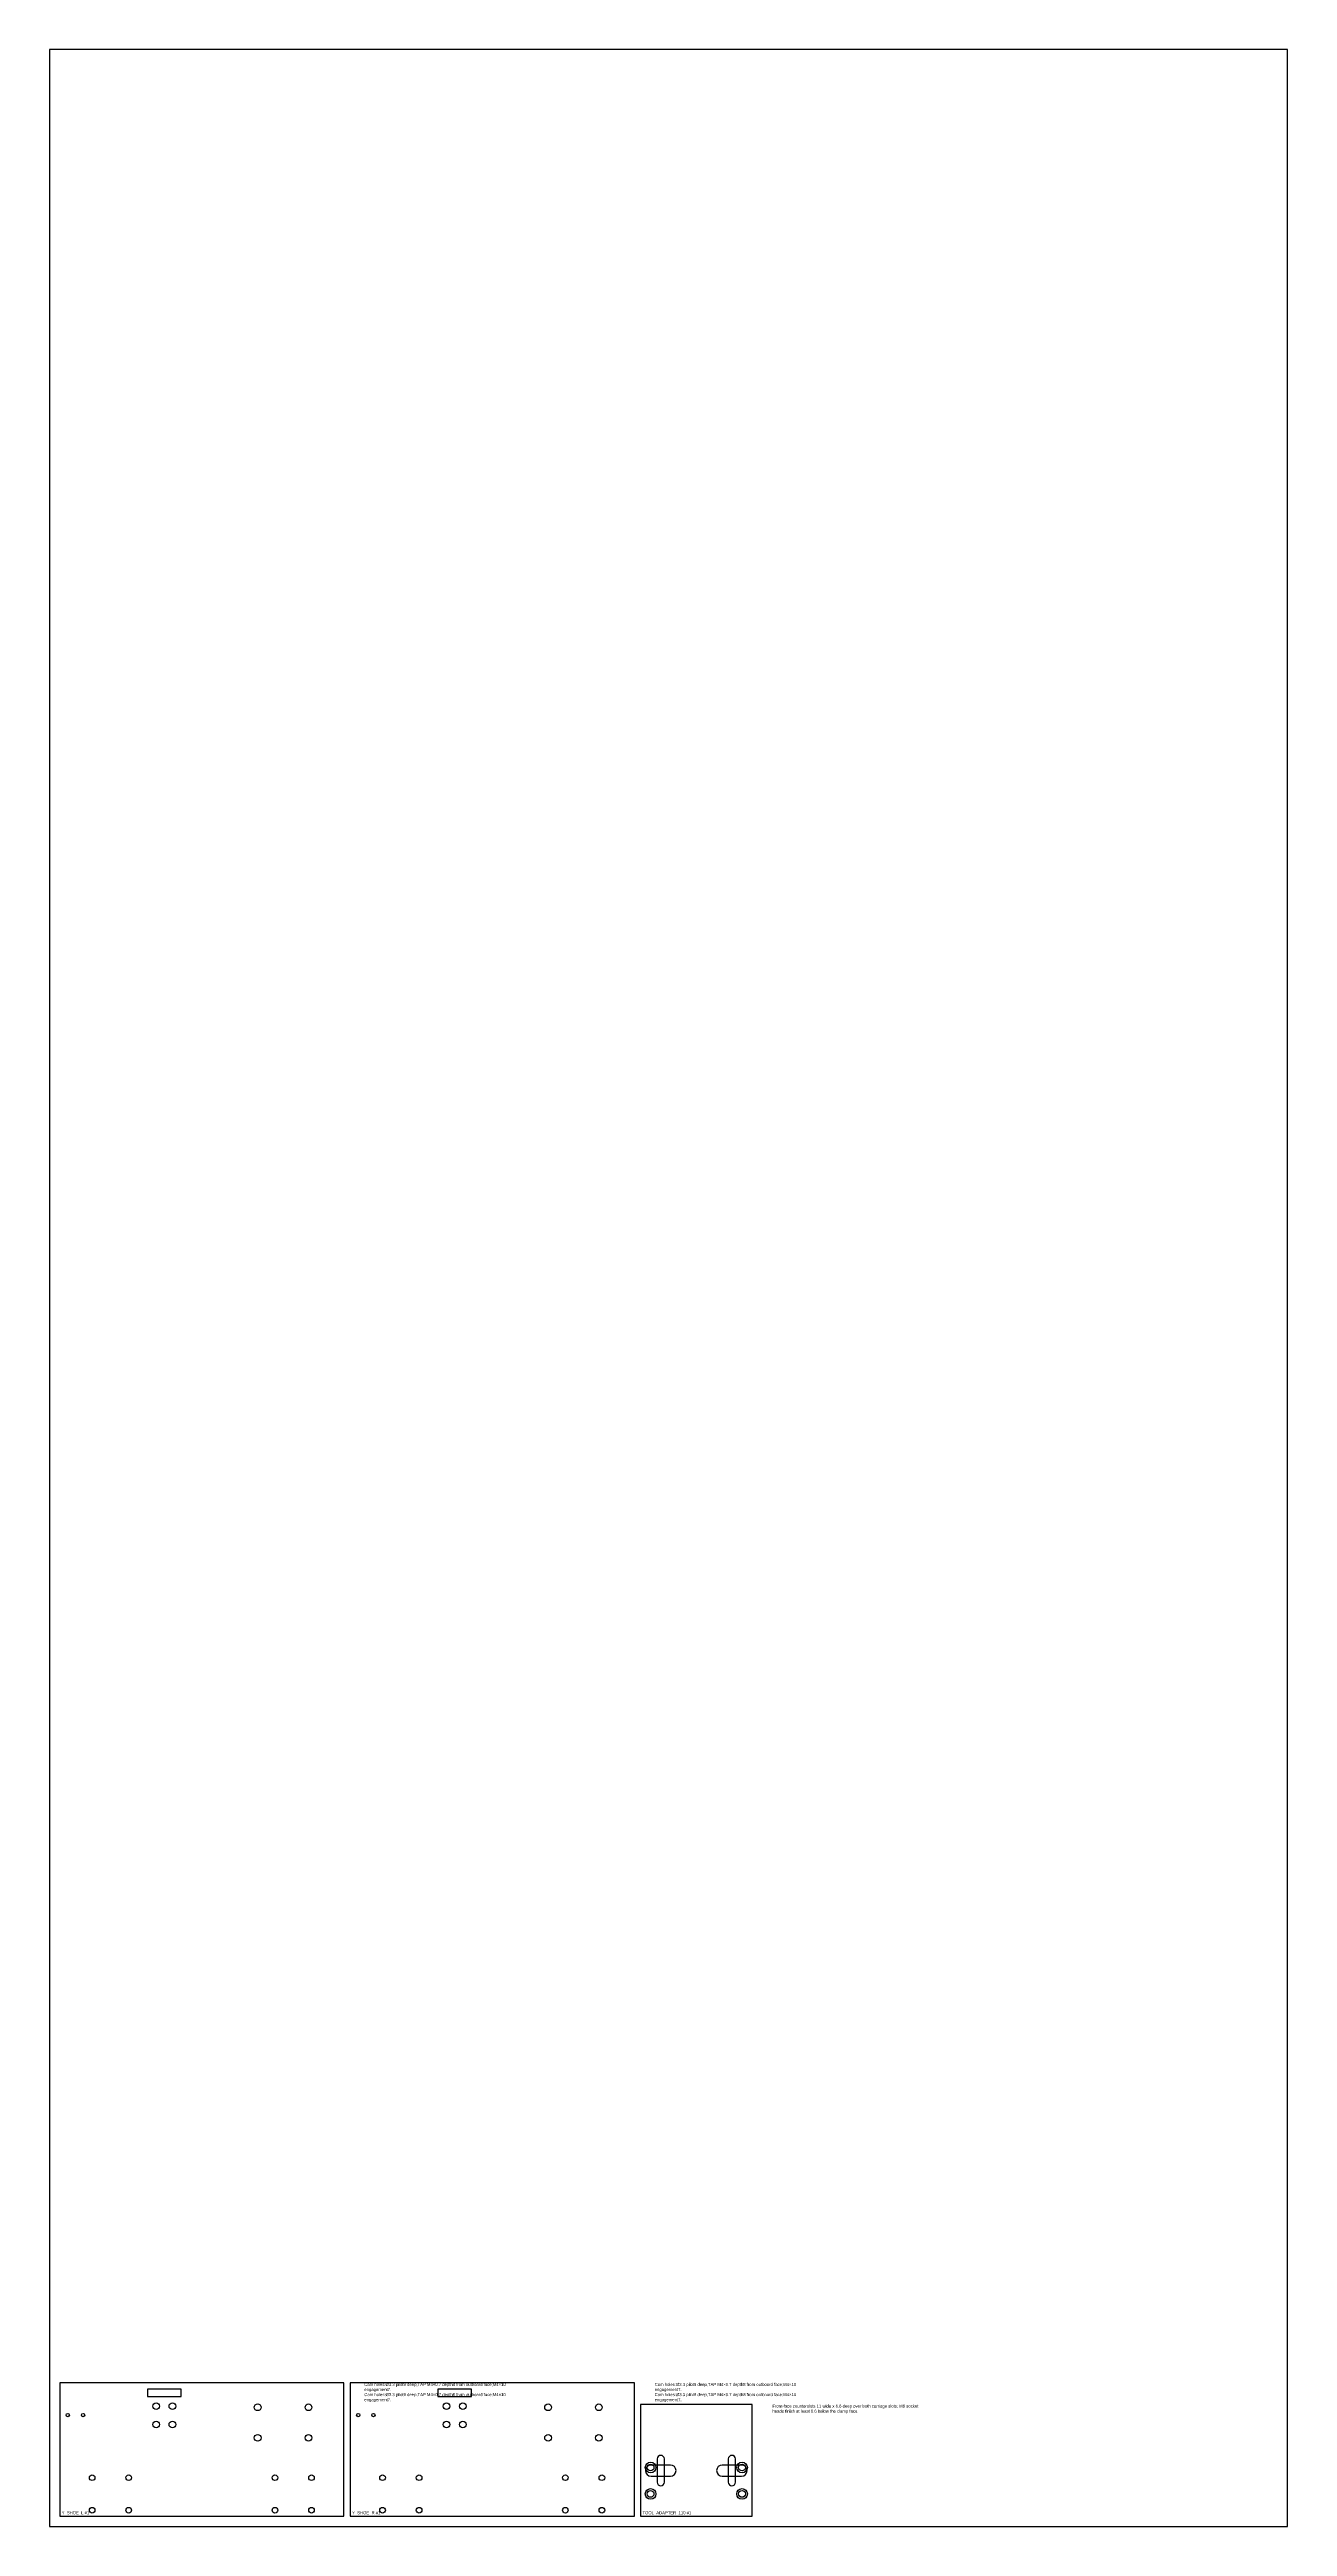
# Model space of a CAD drawing. Header units: millimetres. Extents: x 0 to 1219, y 0 to 2438.
import ezdxf

# ---------------------------------------------------------------- set-up
doc = ezdxf.new("R2010")
doc.units = ezdxf.units.MM
for name, color, linetype in [('CUT_HOLES', 7, 'Continuous'), ('CUT_INNER', 7, 'Continuous'), ('CUT_OUTER', 7, 'Continuous'), ('DRILL_M4_PILOT_DEPTH_9', 7, 'Continuous'), ('MACHINING_NOTES', 7, 'Continuous'), ('MILL_FRONT_COUNTERSLOT_DEPTH_6_6', 7, 'Continuous'), ('MILL_REAR_COUNTERBORE_DEPTH_6', 7, 'Continuous'), ('PART_MARK_NO_CUT', 7, 'Continuous'), ('STOCK_NO_CUT', 7, 'Continuous')]:
    doc.layers.add(name, color=color, linetype=linetype)

msp = doc.modelspace()

# ---------------------------------------------------------------- linework, layer by layer
at = {"layer": 'CUT_HOLES'}
for points in [[(605.5, 43.5), (605.5, 66.5, 1), (598.5, 66.5), (598.5, 43.5, 1)], [(675.5, 43.5), (675.5, 66.5, 1), (668.5, 66.5), (668.5, 43.5, 1)]]:
    msp.add_lwpolyline(points, format="xyb", close=True, dxfattribs=at)
for centre, radius in [((105, 118.4375), 3.3), ((105, 100.4375), 3.3), ((121, 118.4375), 3.3), ((121, 100.4375), 3.3), ((205, 117.3), 3.3), ((255, 117.3), 3.3), ((391, 118.4375), 3.3), ((391, 100.4375), 3.3), ((407, 118.4375), 3.3), ((407, 100.4375), 3.3), ((491, 117.3), 3.3), ((541, 117.3), 3.3), ((205, 87.3), 3.3), ((255, 87.3), 3.3), ((491, 87.3), 3.3), ((541, 87.3), 3.3), ((42, 48), 2.75), ((78, 48), 2.75), ((222, 48), 2.75), ((258, 48), 2.75), ((328, 48), 2.75), ((364, 48), 2.75), ((508, 48), 2.75), ((544, 48), 2.75), ((592, 58), 3.3), ((682, 58), 3.3), ((592, 32), 3.3), ((682, 32), 3.3), ((42, 16), 2.75), ((78, 16), 2.75), ((222, 16), 2.75), ((258, 16), 2.75), ((328, 16), 2.75), ((364, 16), 2.75), ((508, 16), 2.75), ((544, 16), 2.75)]:
    msp.add_circle(centre, radius, dxfattribs=at)
at = {"layer": 'CUT_INNER'}
for points in [[(96.5, 127.9375), (129.5, 127.9375), (129.5, 135.2875), (96.5, 135.2875)], [(382.5, 127.9375), (415.5, 127.9375), (415.5, 135.2875), (382.5, 135.2875)]]:
    msp.add_lwpolyline(points, close=True, dxfattribs=at)
at = {"layer": 'CUT_OUTER'}
for points in [[(10, 10), (290, 10), (290, 141.3), (10, 141.3)], [(296, 10), (576, 10), (576, 141.3), (296, 141.3)], [(582, 10), (692, 10), (692, 120), (582, 120)]]:
    msp.add_lwpolyline(points, close=True, dxfattribs=at)
at = {"layer": 'DRILL_M4_PILOT_DEPTH_9'}
for centre in [(18, 109.7), (33, 109.7), (304, 109.7), (319, 109.7)]:
    msp.add_circle(centre, 1.65, dxfattribs=at)
at = {"layer": 'MILL_FRONT_COUNTERSLOT_DEPTH_6_6'}
for points in [[(592.5, 49.5), (611.5, 49.5, 1), (611.5, 60.5), (592.5, 60.5, 1)], [(662.5, 49.5), (681.5, 49.5, 1), (681.5, 60.5), (662.5, 60.5, 1)]]:
    msp.add_lwpolyline(points, format="xyb", close=True, dxfattribs=at)
at = {"layer": 'MILL_REAR_COUNTERBORE_DEPTH_6'}
for centre in [(592, 58), (682, 58), (592, 32), (682, 32)]:
    msp.add_circle(centre, 5.25, dxfattribs=at)
at = {"layer": 'STOCK_NO_CUT'}
msp.add_lwpolyline([(0, 0), (1219.2, 0), (1219.2, 2438.4), (0, 2438.4)], close=True, dxfattribs=at)

# ---------------------------------------------------------------- texts
at = {"layer": 'MACHINING_NOTES', "char_height": 3, "width": 150, "attachment_point": 1}
for s, insert in [('Cam holes:Ø3.3 pilot9 deep,TAP M4×0.7 depth8 from outboard face;M4×10 engagement7.\\PCam holes:Ø3.3 pilot9 deep,TAP M4×0.7 depth8 from outboard face;M4×10 engagement7.', (310, 141.3)), ('Cam holes:Ø3.3 pilot9 deep,TAP M4×0.7 depth8 from outboard face;M4×10 engagement7.\\PCam holes:Ø3.3 pilot9 deep,TAP M4×0.7 depth8 from outboard face;M4×10 engagement7.', (596, 141.3)), ('Front-face counterslots 11 wide x 6.6 deep over both carriage slots; M6 socket heads finish at least 0.6 below the clamp face.', (712, 120))]:
    msp.add_mtext(s, dxfattribs=dict(at, insert=insert))
at = {"layer": 'PART_MARK_NO_CUT'}
for s, p in [('Y_SHOE_L #1', (12, 12)), ('Y_SHOE_R #1', (298, 12)), ('TOOL_ADAPTER_110 #1', (584, 12))]:
    msp.add_text(s, height=3, dxfattribs=at).set_placement(p)

doc.saveas('drawing.dxf')
